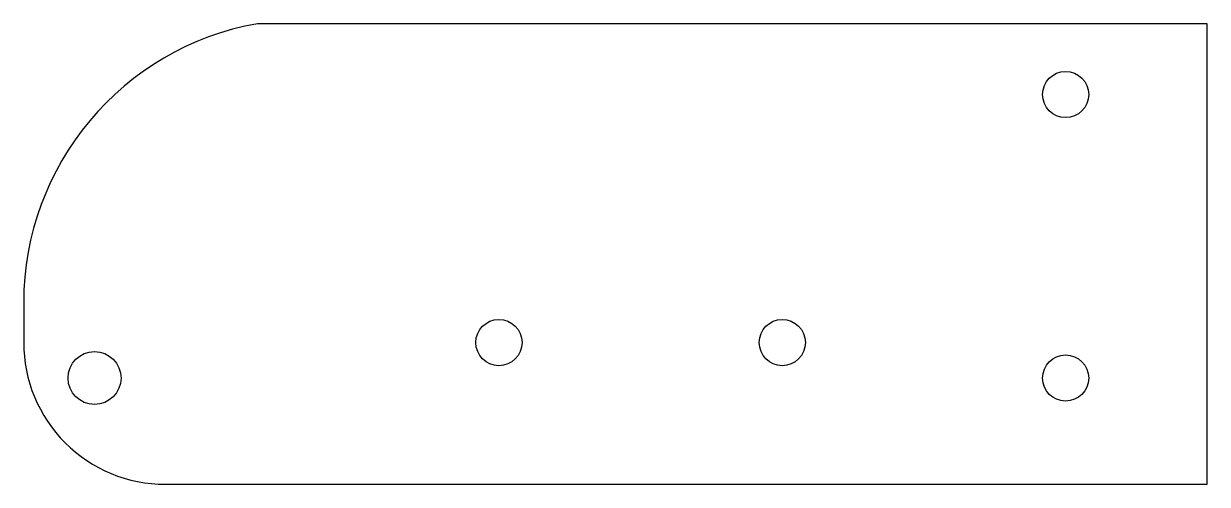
# Model space of a CAD drawing. Header units: inches. Extents: x -0.5 to 3.68, y 0 to 1.62.
import ezdxf

# ---------------------------------------------------------------- set-up
doc = ezdxf.new("R2010")
doc.units = ezdxf.units.IN
doc.header["$MEASUREMENT"] = 0

msp = doc.modelspace()

# ---------------------------------------------------------------- linework, layer by layer
msp.add_lwpolyline([(3.6774, 0), (3.6774, 1.625), (0.325, 1.625, 0.363582), (-0.5, 0.6404), (-0.5, 0.5, 0.414214), (0, 0)], format="xyb", close=True)
for centre, radius in [((3.1774, 1.375), 0.0815), ((1.1774, 0.5), 0.0815), ((2.1774, 0.5), 0.0815), ((-0.25, 0.375), 0.0935), ((3.1774, 0.375), 0.0815)]:
    msp.add_circle(centre, radius)

doc.saveas('drawing.dxf')
